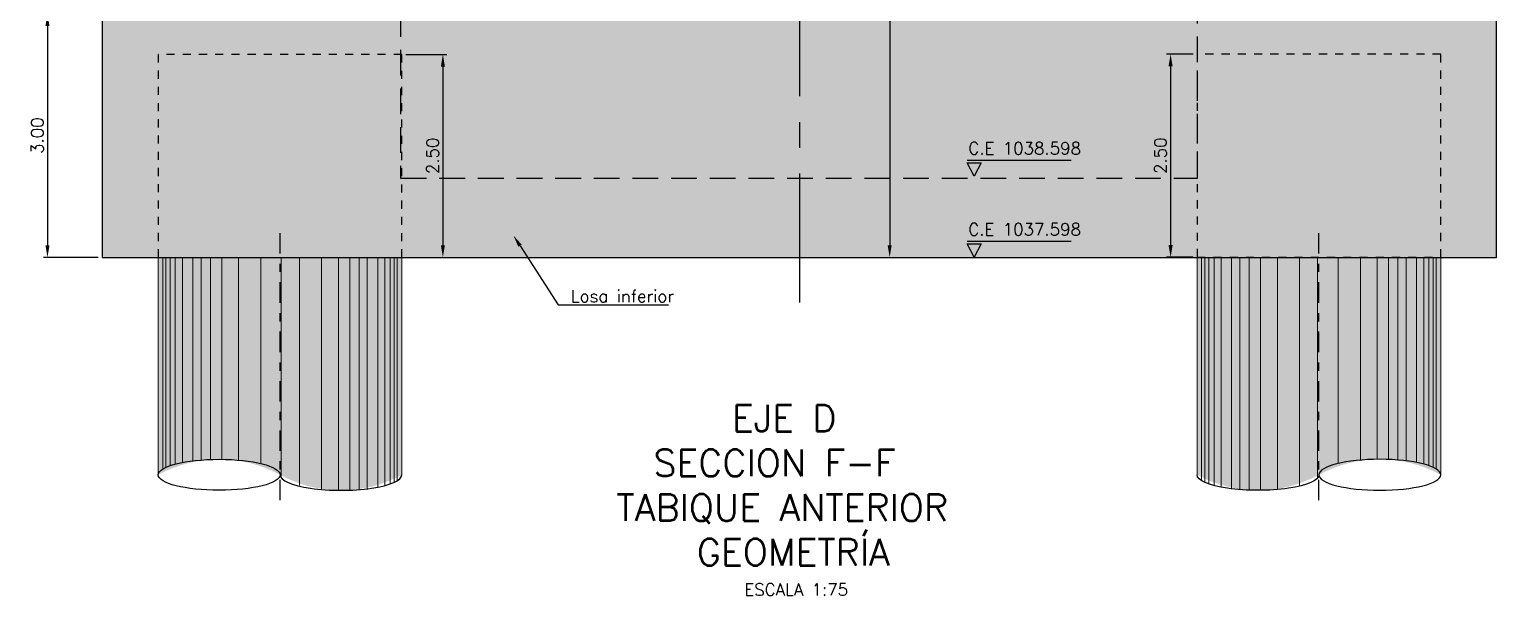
# Model space of a CAD drawing. Header units: metres. Extents: x 1080594 to 1081411, y 976871 to 977162.
# Drawn here: x 1081196.31 to 1081214.39, y 977058.01 to 977064.99 of the extents above; entities that cross this region are included whole.
import ezdxf
from ezdxf import colors
from ezdxf.entities.mleader import LeaderData, LeaderLine
from ezdxf.math import Vec2, Vec3

# ---------------------------------------------------------------- set-up
doc = ezdxf.new("R2010")
doc.units = ezdxf.units.M
doc.header["$LTSCALE"] = 25.4
for name, pattern in [('CENTER', [2, 1.25, -0.25, 0.25, -0.25]), ('DASHDOT', [1, 0.5, -0.25, 0, -0.25]), ('HIDDEN', [0.375, 0.25, -0.125])]:
    doc.linetypes.add(name, pattern=pattern)
for name, color, linetype in [('CONTRAPESO', 3, 'Continuous'), ('COT', 1, 'Continuous'), ('DIMCONTRAPESO', 1, 'Continuous'), ('EJE VIA', 10, 'CENTER'), ('PROY', 9, 'HIDDEN'), ('PROYECC', 251, 'HIDDEN'), ('REGL175', 7, 'Continuous')]:
    doc.layers.add(name, color=color, linetype=linetype)
for name, color, linetype, lineweight in [('COTA', 1, 'Continuous', 30), ('COTACIM', 20, 'Continuous', 5), ('EJEPILOTE', 145, 'DASHDOT', 30), ('OTROS', 8, 'Continuous', 5), ('SOLIDOREFCONT', 254, 'Continuous', 5)]:
    doc.layers.add(name, color=color, linetype=linetype, lineweight=lineweight)
doc.styles.add('romans', font='romans.shx')
doc.dimstyles.new('Copy 75', dxfattribs={"dimtxt": 0.15, "dimasz": 0.15, "dimexe": 0.05, "dimexo": 0.05, "dimgap": 0.05, "dimtad": 1, "dimzin": 0, "dimdsep": 46, "dimtxsty": 'romans', "dimcen": 0.002, "dimclrd": 1, "dimclre": 1, "dimclrt": 3, "dimadec": 4, "dimazin": 0, "dimtfac": 1, "dimtofl": 0, "dimtmove": 1, "dimatfit": 3, "dimfxl": 1, "dimtolj": 1, "dimtzin": 0, "dimarcsym": 1})

# ---------------------------------------------------------------- blocks, each defined once
blk = doc.blocks.new('PILOTE')
h = blk.add_hatch(color=256)
h.dxf.hatch_style = 1
h.set_gradient(color1=(51, 51, 51), color2=(173, 173, 173), tint=1, name='INVCYLINDER')
edge = h.paths.add_edge_path()
edge.add_line((1080656.416834545, 977060.1590362525), (1080656.416834545, 977062.8369320101))
edge.add_line((1080656.416834545, 977062.8369320101), (1080659.417876804, 977062.8369320101))
edge.add_line((1080659.417876804, 977062.8369320101), (1080659.417876804, 977060.1590362525))
edge.add_arc((1080658.66761624, 977061.5370580803), 1.569023604932751, 241.43402734232131, 298.56597265767874, ccw=False)
edge.add_arc((1080657.16709511, 977058.7797854457), 1.570103086822714, 61.45547212311708, 118.5445278768829)
at = {"layer": 'COT'}
blk.add_ellipse((1080657.16709511, 977060.1590362525), major_axis=(0.7502605647517244, 0), ratio=0.2543813295763042, dxfattribs=at)
blk.add_ellipse((1080658.66761624, 977060.1590362525), major_axis=(0.7502605647517244, 0), ratio=0.2543813295763042, start_param=3.141592653589792, end_param=6.283185307179586, dxfattribs=at)
at = {"layer": 'EJEPILOTE', "ltscale": 0.02}
blk.add_line((1080657.918716831, 977059.8447110992), (1080657.918716831, 977063.1356790137), dxfattribs=at)
at = {"layer": 'OTROS'}
for p, q in [((1080656.472292364, 977062.8369320101), (1080656.472292364, 977060.2310491129)), ((1080656.510527515, 977062.8369320101), (1080656.510527515, 977060.2513910077)), ((1080656.561507698, 977062.8369320101), (1080656.561507698, 977060.2717001326)), ((1080656.625232968, 977062.8369320101), (1080656.625232968, 977060.2910394119)), ((1080656.714448302, 977062.8369320101), (1080656.714448302, 977060.3112408698)), ((1080656.841898815, 977062.8369320101), (1080656.841898815, 977060.3310285627)), ((1080656.943859208, 977062.8369320101), (1080656.943859208, 977060.3412444418)), ((1080657.058564661, 977062.8369320101), (1080657.058564661, 977060.3478811213)), ((1080657.198760206, 977062.8369320101), (1080657.198760206, 977060.3497184741)), ((1080657.405764051, 977062.8369320101), (1080657.405764051, 977060.3399741807)), ((1080657.679471079, 977062.8369320101), (1080657.679471079, 977060.2984506316)), ((1080657.932716831, 977062.8369320101), (1080657.932716831, 977060.1206139127)), ((1080658.155240271, 977062.8369320101), (1080658.155240271, 977060.0266473495)), ((1080658.428947299, 977062.8369320101), (1080658.428947299, 977059.9780983244)), ((1080658.635951144, 977062.8369320101), (1080658.635951144, 977059.968354031)), ((1080658.776146688, 977062.8369320101), (1080658.776146688, 977059.9701913837)), ((1080658.890852141, 977062.8369320101), (1080658.890852141, 977059.9768280633)), ((1080658.992812535, 977062.8369320101), (1080658.992812535, 977059.9870439423)), ((1080659.120263048, 977062.8369320101), (1080659.120263048, 977060.0068316353)), ((1080659.209478382, 977062.8369320101), (1080659.209478382, 977060.0266473495)), ((1080659.273203652, 977062.8369320101), (1080659.273203652, 977060.0463723725)), ((1080659.324183835, 977062.8369320101), (1080659.324183835, 977060.0666814975)), ((1080659.362418986, 977062.8369320101), (1080659.362418986, 977060.0870233923)), ((1080656.625232968, 977060.0270330932), (1080656.625232968, 977060.0266473495))]:
    blk.add_line(p, q, dxfattribs=at)
blk.add_lwpolyline([(1080656.416834545, 977060.1590362525), (1080656.416834545, 977062.8369320101), (1080659.417876804, 977062.8369320101), (1080659.417876804, 977060.1590362525)], dxfattribs=at)
blk = doc.blocks.new('*D312')
at = {"layer": 'COTA', "color": 1, "lineweight": -2, "transparency": 16777216}
for p, q in [((1081197.159355068, 977065.180339772), (1081196.483853847, 977065.180339772)), ((1081196.533853848, 977065.030339772), (1081196.533853848, 977062.330339772)), ((1081197.159355068, 977062.180339772), (1081196.483853847, 977062.180339772))]:
    blk.add_line(p, q, dxfattribs=at)
at = {"layer": 'COTA', "color": 1, "transparency": 16777216}
for points in [[(1081196.508853848, 977065.030339772), (1081196.558853847, 977065.030339772), (1081196.533853848, 977065.180339772)], [(1081196.508853848, 977062.330339772), (1081196.558853847, 977062.330339772), (1081196.533853848, 977062.180339772)]]:
    blk.add_solid(points, dxfattribs=at)
at = {"layer": 'Defpoints', "color": 0, "transparency": 16777216}
for p in [(1081197.209355068, 977065.180339772), (1081196.533853848, 977062.180339772), (1081197.209355068, 977062.180339772)]:
    blk.add_point(p, dxfattribs=at)
at = {"layer": 'COTA', "color": 3, "transparency": 16777216, "insert": (1081196.408853847, 977063.6803397721), "char_height": 0.15, "attachment_point": 5, "rotation": 90, "style": 'romans'}
blk.add_mtext('\\A1;3.00', dxfattribs=at)
blk = doc.blocks.new('*D321')
at = {"layer": 'Defpoints', "color": 0, "transparency": 16777216}
for p in [(1081205.799355068, 977074.9621397718), (1081205.799355068, 977062.180339772), (1081206.910575938, 977062.180339772)]:
    blk.add_point(p, dxfattribs=at)
at = {"layer": 'DIMCONTRAPESO', "color": 1, "lineweight": -2, "transparency": 16777216}
for p, q in [((1081205.849355068, 977074.9621397718), (1081206.960575938, 977074.9621397718)), ((1081206.910575938, 977074.8121397718), (1081206.910575938, 977062.330339772)), ((1081205.849355068, 977062.180339772), (1081206.960575938, 977062.180339772))]:
    blk.add_line(p, q, dxfattribs=at)
at = {"layer": 'DIMCONTRAPESO', "color": 1, "transparency": 16777216}
for points in [[(1081206.885575939, 977074.8121397718), (1081206.935575938, 977074.8121397718), (1081206.910575938, 977074.9621397718)], [(1081206.885575939, 977062.330339772), (1081206.935575938, 977062.330339772), (1081206.910575938, 977062.180339772)]]:
    blk.add_solid(points, dxfattribs=at)
at = {"layer": 'DIMCONTRAPESO', "color": 3, "transparency": 16777216, "insert": (1081206.785575938, 977068.571239772), "char_height": 0.15, "attachment_point": 5, "rotation": 90, "style": 'romans'}
blk.add_mtext('\\A1;12.78', dxfattribs=at)
blk = doc.blocks.new('*D1442')
at = {"layer": 'COTA', "color": 1, "lineweight": -2, "transparency": 16777216}
for p, q in [((1081200.949876198, 977064.682370686), (1081201.455767215, 977064.682370686)), ((1081201.405767215, 977064.532370686), (1081201.405767215, 977062.330339772)), ((1081200.949876198, 977062.180339772), (1081201.455767215, 977062.180339772))]:
    blk.add_line(p, q, dxfattribs=at)
at = {"layer": 'COTA', "color": 1, "transparency": 16777216}
for points in [[(1081201.380767215, 977064.532370686), (1081201.430767215, 977064.532370686), (1081201.405767215, 977064.682370686)], [(1081201.380767215, 977062.330339772), (1081201.430767215, 977062.330339772), (1081201.405767215, 977062.180339772)]]:
    blk.add_solid(points, dxfattribs=at)
at = {"layer": 'Defpoints', "color": 0, "transparency": 16777216}
for p in [(1081200.899876198, 977064.682370686), (1081200.899876198, 977062.180339772), (1081201.405767215, 977062.180339772)]:
    blk.add_point(p, dxfattribs=at)
at = {"layer": 'COTA', "color": 3, "transparency": 16777216, "insert": (1081201.280767215, 977063.4313552291), "char_height": 0.15, "attachment_point": 5, "rotation": 90, "style": 'romans'}
blk.add_mtext('\\A1;2.50', dxfattribs=at)
blk = doc.blocks.new('*D1443')
at = {"layer": 'COTA', "color": 1, "lineweight": -2, "transparency": 16777216}
for p, q in [((1081210.648833938, 977064.684370686), (1081210.32199979, 977064.684370686)), ((1081210.37199979, 977064.5343706859), (1081210.37199979, 977062.332339772)), ((1081210.648833938, 977062.182339772), (1081210.32199979, 977062.182339772))]:
    blk.add_line(p, q, dxfattribs=at)
at = {"layer": 'COTA', "color": 1, "transparency": 16777216}
for points in [[(1081210.346999791, 977064.5343706859), (1081210.39699979, 977064.5343706859), (1081210.37199979, 977064.684370686)], [(1081210.346999791, 977062.332339772), (1081210.39699979, 977062.332339772), (1081210.37199979, 977062.182339772)]]:
    blk.add_solid(points, dxfattribs=at)
at = {"layer": 'Defpoints', "color": 0, "transparency": 16777216}
for p in [(1081210.698833938, 977064.684370686), (1081210.37199979, 977062.182339772), (1081210.698833938, 977062.182339772)]:
    blk.add_point(p, dxfattribs=at)
at = {"layer": 'COTA', "color": 3, "transparency": 16777216, "insert": (1081210.24699979, 977063.4333552291), "char_height": 0.15, "attachment_point": 5, "rotation": 90, "style": 'romans'}
blk.add_mtext('\\A1;2.50', dxfattribs=at)

msp = doc.modelspace()

# ---------------------------------------------------------------- hatches: boundary and pattern name
at = {"layer": 'SOLIDOREFCONT', "true_color": 0x5b5b5b, "transparency": 33554546}
h = msp.add_hatch(dxfattribs=at)
h.set_pattern_fill('AR-CONC', color=251, scale=0.005)
h.set_pattern_definition([(49.99999999999999, (307.6941268451046, 0), (0.91092334498002, -0.07969542769451543), [0.09525, -1.04775]), (355, (307.6941268451046, 0), (-0.1762171071248467, 0.9552842261951757), [0.0762, -0.83820292085]), (100.4514447, (307.7700368801046, -0.0066412675), (0.7347062354517664, 0.8755887595609755), [0.080950044, -0.8904512229999999]), (46.18420000000002, (307.6941268451046, 0.254), (1.35539520446065, -0.2102116396636357), [0.1428749999999999, -1.571624999999999]), (96.63555760999995, (307.8070763451046, 0.2364825), (1.187020670257515, 1.237130622988608), [0.1214251157, -1.3356780408]), (351.1841511700001, (307.6941268451046, 0.254), (1.187020670324885, 1.237130622927663), [0.11429983535, -1.2572986596]), (21, (307.8211268451046, 0.1905), (0.7580719563456624, -0.5113259909354381), [0.09525, -1.04775]), (326.0000000000001, (307.8211268451046, 0.1905), (0.3090101417382354, 0.9209398306115963), [0.0762, -0.8382]), (71.45144499999999, (307.8842995081046, 0.1478895005), (1.067082096393581, 0.4096138444295262), [0.08095004400000001, -0.8904496879999999]), (37.50000000000001, (307.6941268451046, 0), (0.01544301625295908, 0.4227751943657655), [0, -0.82804, 0, -0.8509000000000001, 0, -0.8413750000000001]), (7.499999999999999, (307.6941268451046, 0), (0.3340983125515287, 0.5009028740905975), [0, -0.48514, 0, -0.80899, 0, -0.320675]), (327.5, (307.4109168451046, 0), (0.677952975834357, -0.02864371996336722), [0, -0.3175, 0, -0.9906, 0, -1.31445]), (317.5, (307.2839168451046, 0), (0.7406459069300902, 0.1271324551666652), [0, -0.41275, 0, -0.65786, 0, -0.93345])])
h.paths.add_polyline_path([(1081214.389355068, 977062.180339772), (1081214.389355068, 977065.180339772), (1081214.382485816, 977075.1338023867), (1081197.209355068, 977074.7903397719), (1081197.209355068, 977065.180339772), (1081197.209355068, 977062.180339772)])
h.paths.add_polyline_path([(1081211.754983897, 977072.2938333646), (1081211.754767316, 977073.5940890069), (1081212.35477548, 977073.6060891702), (1081212.354775481, 977072.3058291962)], flags=16)
h.paths.add_polyline_path([(1081212.724548945, 977072.3132246656), (1081212.724453749, 977073.6134827355), (1081213.324245187, 977073.6254785643), (1081213.324556963, 977072.3252248259)], flags=16)
h.paths.add_polyline_path([(1081199.828992139, 977072.0553135296), (1081199.22898412, 977072.0433133693), (1081199.228888924, 977073.3435714392), (1081199.828680363, 977073.355567268)], flags=16)
h.paths.add_polyline_path([(1081198.859210656, 977072.0359178999), (1081198.259419072, 977072.0239220683), (1081198.259202492, 977073.3241777106), (1081198.859210656, 977073.3361778739)], flags=16)

# ---------------------------------------------------------------- linework, layer by layer
at = {"layer": 'CONTRAPESO'}
msp.add_lwpolyline([(1081214.382485816, 977075.1338023867), (1081197.209355068, 977074.7903397719), (1081197.209355068, 977065.180339772), (1081197.209355068, 977065.180339772), (1081197.209355068, 977062.180339772), (1081214.389355068, 977062.180339772), (1081214.389355068, 977065.180339772), (1081214.389355068, 977065.180339772)], close=True, dxfattribs=at)
at = {"layer": 'COTA', "color": 2}
for points in [[(1081207.864744538, 977063.3790283514), (1081209.145706347, 977063.3790283514)], [(1081207.864215488, 977062.3806749189), (1081209.145177297, 977062.3806749189)]]:
    msp.add_lwpolyline(points, dxfattribs=at)
for points in [[(1081207.864744538, 977063.3477513338), (1081208.03684361, 977063.3477513338), (1081207.950794074, 977063.180339772), (1081207.950794074, 977063.180339772)], [(1081207.864215488, 977062.3493979013), (1081208.03631456, 977062.3493979013), (1081207.950265024, 977062.1819863395), (1081207.950265024, 977062.1819863395)]]:
    msp.add_lwpolyline(points, close=True, dxfattribs=at)
at = {"layer": 'EJE VIA', "ltscale": 0.05}
msp.add_lwpolyline([(1081205.799355068, 977075.9129251664), (1081205.799355068, 977061.5066200295)], dxfattribs=at)
at = {"layer": 'PROY', "color": 252, "ltscale": 0.05}
msp.add_lwpolyline([(1081210.704963254, 977065.1560750038), (1081210.70490135, 977074.4602174943), (1081200.883546817, 977074.2637904036), (1081200.885015829, 977063.1560750039), (1081210.704963254, 977063.1560750038), (1081210.704963254, 977065.1560750038)], dxfattribs=at)
at = {"layer": 'PROYECC', "color": 14, "ltscale": 0.01}
for points in [[(1081197.898833939, 977062.180339772), (1081200.899876198, 977062.180339772), (1081200.899876198, 977064.682370686), (1081197.898833939, 977064.682370686)], [(1081210.698833938, 977062.182339772), (1081213.699876197, 977062.182339772), (1081213.699876197, 977064.684370686), (1081210.698833938, 977064.684370686)]]:
    msp.add_lwpolyline(points, close=True, dxfattribs=at)

# ---------------------------------------------------------------- block references
at = {"layer": 'DIMCONTRAPESO'}
msp.add_blockref('PILOTE', (541.4819993933197, -0.6565922381123528), dxfattribs=at)
at = {"layer": 'DIMCONTRAPESO', "xscale": -1}
msp.add_blockref('PILOTE', (2161870.116710742, -0.6565922381123528), dxfattribs=at)

# ---------------------------------------------------------------- texts
at = {"layer": 'COTA', "color": 3, "char_height": 0.15, "attachment_point": 1, "style": 'romans'}
for s, insert in [('C.E 1038.598', (1081207.879717986, 977063.5996111911)), ('C.E 1037.598', (1081207.879188936, 977062.6012577586))]:
    msp.add_mtext(s, dxfattribs=dict(at, insert=insert))
at = {"layer": 'REGL175', "insert": (1081197.751800044, 977060.3642831879), "char_height": 0.33, "width": 14.49150362575892, "attachment_point": 1, "style": 'romans'}
msp.add_mtext('\\pi7.2152;{\\C0;EJE D\\P\\pi6.2487;SECCION F-F \\P\\pi5.7922;TABIQUE ANTERIOR\\P\\pi6.7822;GEOMETRÍA\\P\\pi7.3672;\\H0.45455x;\\C3;ESCALA 1:75}', dxfattribs=at)

# ---------------------------------------------------------------- dimensions: what is measured, and where the dimension line sits
at = {"layer": 'COTA'}
dim = msp.add_linear_dim(base=(1081196.533853848, 977062.180339772), p1=(1081197.209355068, 977065.180339772), p2=(1081197.209355068, 977062.180339772), angle=90, dimstyle='Copy 75', dxfattribs=at)
dim.commit()
dim.dimension.update_dxf_attribs({"geometry": '*D312', "text_midpoint": (1081196.408853847, 977063.6803397721)})
at = {"layer": 'COTA', "color": 2}
for base, p1, p2, picture, middle in [((1081201.405767215, 977062.180339772), (1081200.899876198, 977064.682370686), (1081200.899876198, 977062.180339772), '*D1442', (1081201.280767215, 977063.4313552291)), ((1081210.37199979, 977062.182339772), (1081210.698833938, 977064.684370686), (1081210.698833938, 977062.182339772), '*D1443', (1081210.24699979, 977063.4333552291))]:
    dim = msp.add_linear_dim(base=base, p1=p1, p2=p2, angle=90, dimstyle='Copy 75', dxfattribs=at)
    dim.commit()
    dim.dimension.update_dxf_attribs({"geometry": picture, "text_midpoint": middle})
at = {"layer": 'DIMCONTRAPESO', "color": 2}
dim = msp.add_linear_dim(base=(1081206.910575938, 977062.180339772), p1=(1081205.799355068, 977074.9621397718), p2=(1081205.799355068, 977062.180339772), angle=90, dimstyle='Copy 75', dxfattribs=at)
dim.commit()
dim.dimension.update_dxf_attribs({"geometry": '*D321', "text_midpoint": (1081206.785575938, 977068.571239772)})

# ---------------------------------------------------------------- leaders
at = {"layer": 'COTACIM'}
ml = msp.add_multileader_mtext('Standard', dxfattribs=at)
ml.set_content('Losa inferior', color=3, style='romans')
ml.set_leader_properties(color=256)
ml.build(insert=Vec2(0, 0))
ml.multileader.update_dxf_attribs({"text_left_attachment_type": 6, "text_right_attachment_type": 6, "dogleg_length": 0.1560199508385566, "arrow_head_size": 0.15})
ctx = ml.context
ctx.base_point, ctx.char_height, ctx.arrow_head_size, ctx.landing_gap_size, ctx.plane_origin = Vec3(1081202.981530038, 977061.5979613437), 0.15, 0.15, 0, Vec3(1081206.853766922, 977060.1134177381)
ctx.left_attachment, ctx.right_attachment = 6, 6
notes = []
notes.append((ctx, [(0, (1, 1, 0), (1081202.825510087, 977061.5979613437), (1, 0), 0.1560199508385566, [(0, [(1081202.274915249, 977062.4506437844)], 0, [])])]))
ctx.mtext.insert, ctx.mtext.width, ctx.mtext.flow_direction = Vec3(1081202.981530038, 977061.7779613438), 4.216741702286527, 5
for ctx, leaders in notes:
    for number, flags, end, landing, length, lines in leaders:
        leader = LeaderData()
        leader.index, (leader.has_last_leader_line, leader.has_dogleg_vector, leader.attachment_direction) = number, flags
        leader.last_leader_point, leader.dogleg_vector, leader.dogleg_length = Vec3(end), Vec3(landing), length
        for number, points, colour, breaks in lines:
            line = LeaderLine()
            line.index, line.vertices, line.color, line.breaks = number, Vec3.list(points), colors.encode_raw_color(colour), breaks
            leader.lines.append(line)
        ctx.leaders.append(leader)

doc.saveas('drawing.dxf')
